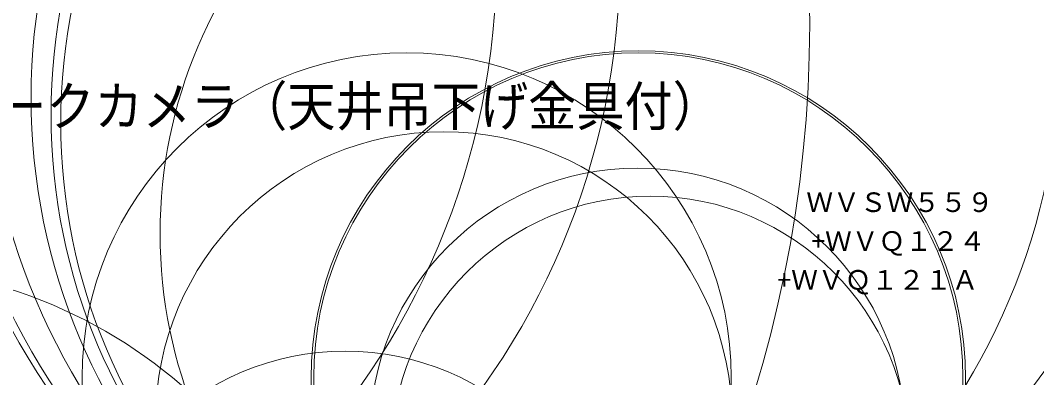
# Model space of a CAD drawing. Units: millimetres, scale not verified. Extents: x -11546 to 11816, y -1356 to 23432.
# Drawn here: x -12.2 to 63.7, y 94.6 to 121.3 of the extents above; entities that cross this region are included whole.
import ezdxf
from ezdxf.enums import TextEntityAlignment as Align

# ---------------------------------------------------------------- set-up
doc = ezdxf.new("R2010")
doc.units = ezdxf.units.MM
doc.header["$LTSCALE"] = 0.125
doc.layers.add('0-2_TOUROKU', color=7, linetype='Continuous')
doc.layers.add('0-3_MOJI1', color=7, linetype='Continuous')
doc.layers.add('0-4_GAIKEI', color=1, linetype='Continuous', lineweight=18)
doc.styles.add('ＭＳ ゴシック', font='')
doc.styles.get('ＭＳ ゴシック').set_extended_font_data('MS Gothic')

msp = doc.modelspace()

# ---------------------------------------------------------------- linework, layer by layer
at = {"layer": '0-4_GAIKEI'}
for centre, radius in [((134.8803, 11750.2223), 11681.2817), ((37.4264, 932.4907), 863.1113), ((-32.7474, 606.8381), 535.408), ((-22.2594, 606.6296), 535.1995), ((15.0494, 606.8381), 535.408), ((35.5434, 606.6296), 535.1995), ((-28.997, 522.5428), 452.0462), ((-26.0097, 522.5291), 452.0324), ((34.7124, 156.2744), 86.8969), ((-45.8564, 121.0014), 92.6192), ((33.4426, 134.37), 64.8771), ((16.2972, 129.2158), 58.898), ((34.2958, 129.2159), 58.898), ((-32.1084, 126.0282), 55.4848), ((-22.8983, 126.0326), 55.4892), ((34.2938, 123.9231), 53.731), ((34.292, 122.7213), 52.6549), ((16.3487, 119.4864), 49.1684), ((34.2443, 119.4864), 49.1685), ((34.7093, 115.517), 46.1395), ((34.2302, 114.2335), 44.167), ((34.2286, 113.641), 43.4487), ((34.0563, 105.3449), 35.8455), ((16.6385, 94.5819), 24.2623), ((33.9541, 94.5308), 24.4623), ((33.9546, 94.5819), 24.2623), ((33.8897, 90.2172), 20.0226), ((34.8391, 88.7606), 19.3828), ((-23.921, 66.6069), 36.255), ((12.0446, 76.7719), 19.7935)]:
    msp.add_circle(centre, radius, dxfattribs=at)
at = {"layer": '0-4_GAIKEI', "color": 7}
msp.add_circle((19.4129, 91.4086), 21.5429, dxfattribs=at)

# ---------------------------------------------------------------- texts
at = {"layer": '0-2_TOUROKU', "style": 'ＭＳ ゴシック'}
for s, p in [('ＷＶＳＷ５５９', (46.5096, 106.5153)), ('+ＷＶＱ１２４', (46.9096, 103.6153)), ('+ＷＶＱ１２１Ａ', (44.3762, 100.7153))]:
    msp.add_text(s, height=1.466, dxfattribs=at).set_placement(p, align=Align.BOTTOM_LEFT)
at = {"layer": '0-3_MOJI1', "style": 'ＭＳ ゴシック', "width": 0.9}
msp.add_text('屋外ネットワークカメラ（天井吊下げ金具付）', height=2.933, dxfattribs=at).set_placement((-35.4904, 112.5153), align=Align.BOTTOM_LEFT)

doc.saveas('drawing.dxf')
